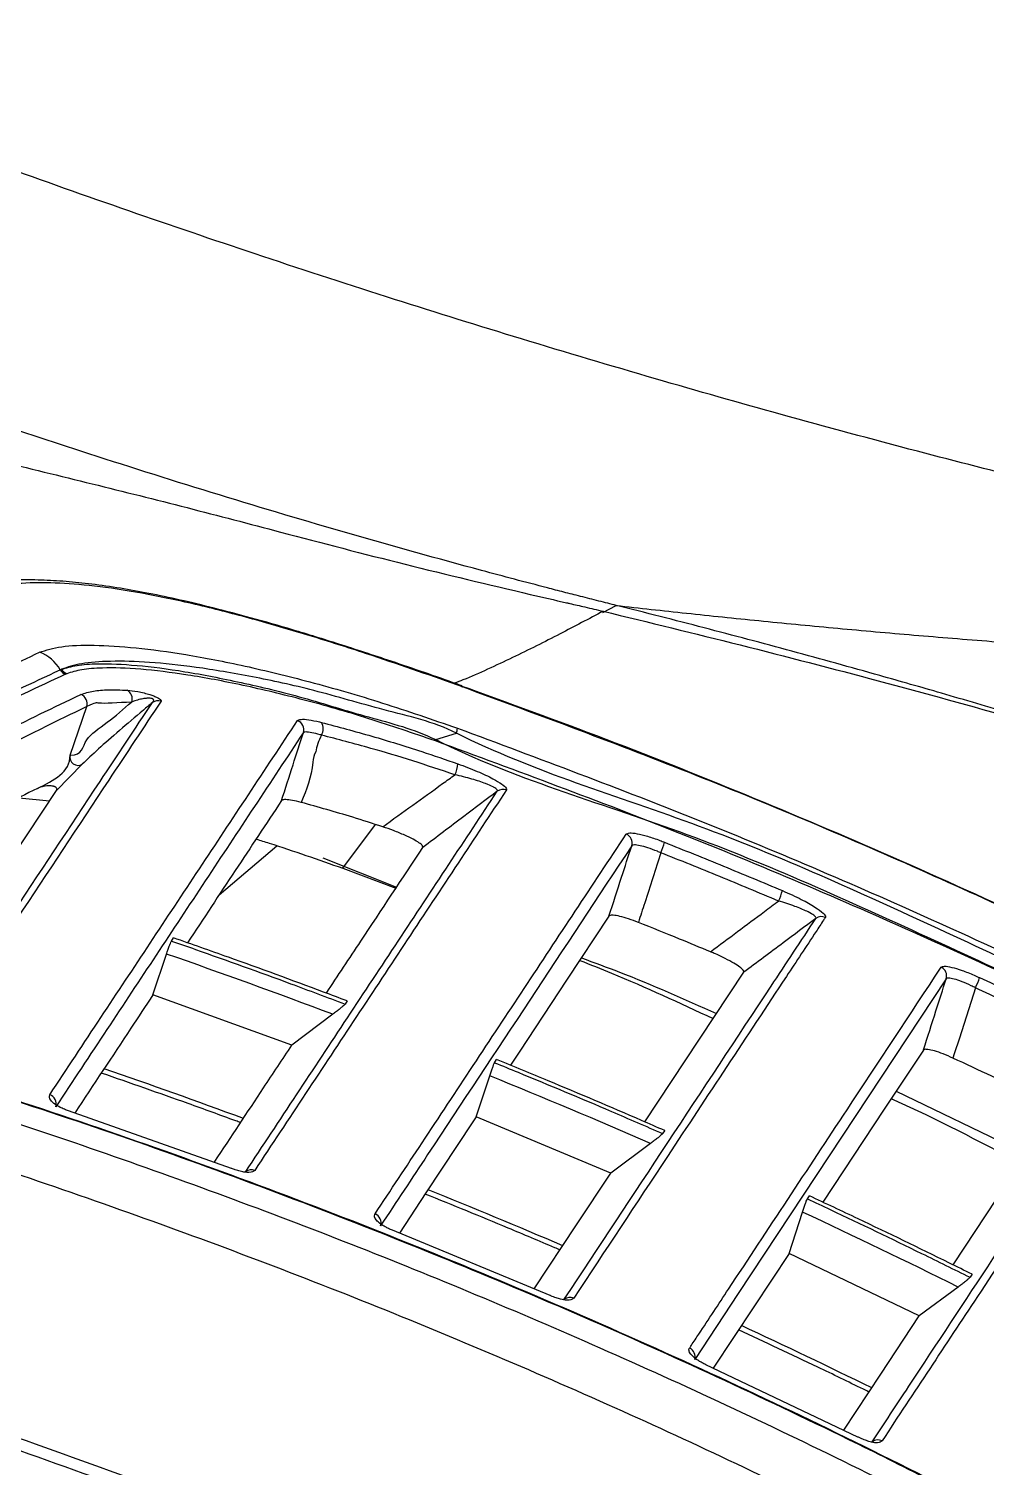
# Model space of a CAD drawing. Extents: x 0 to 84, y -21 to 126.
# Drawn here: x 14.306 to 17.329, y 21.048 to 25.589 of the extents above; entities that cross this region are included whole.
import ezdxf

# ---------------------------------------------------------------- set-up
doc = ezdxf.new("R2010")
doc.units = 0
doc.header["$MEASUREMENT"] = 0
doc.layers.add('1', color=4, linetype='Continuous')

# ---------------------------------------------------------------- blocks, each defined once
blk = doc.blocks.new('PRODIGY')
at = {"layer": '1', "color": 3, "linetype": 'Continuous', "lineweight": 25}
for p, q in [((16.1187, 23.7463), (16.1605, 23.7688)), ((14.4054, 23.5653), (14.4098, 23.5672)), ((14.4262, 23.5531), (14.4219, 23.5513)), ((15.6735, 23.5119), (15.6756, 23.5114)), ((14.4369, 23.2957), (14.4894, 23.4491)), ((15.5907, 23.345), (15.6565, 23.3652)), ((14.4752, 23.2675), (14.3933, 23.1846)), ((14.2076, 22.9046), (14.3933, 23.1846)), ((14.2756, 23.1615), (14.3713, 23.1514)), ((15.2976, 22.9389), (15.4007, 23.0771)), ((14.9071, 22.8547), (15.0894, 23.0098)), ((15.2344, 22.9721), (15.4672, 22.8791)), ((15.2976, 22.9389), (15.4652, 22.876)), ((14.7566, 22.7092), (14.7632, 22.7191)), ((14.6981, 22.5388), (14.7411, 22.6681)), ((15.1371, 22.3806), (14.6981, 22.5388)), ((15.3114, 22.5198), (15.3049, 22.51)), ((15.2658, 22.4778), (15.1371, 22.3806)), ((15.7767, 22.3249), (15.7832, 22.3347)), ((15.7189, 22.154), (15.7613, 22.2836)), ((17.0448, 22.2355), (17.455, 22.0369)), ((14.9466, 21.9908), (14.4317, 22.1731)), ((16.1435, 21.976), (15.7189, 22.154)), ((16.3137, 22.1108), (16.3072, 22.1011)), ((16.269, 22.0697), (16.1435, 21.976)), ((14.9855, 21.98), (14.9886, 21.9806)), ((16.7639, 21.8949), (16.7703, 21.9046)), ((16.7064, 21.723), (16.7486, 21.8533)), ((15.9518, 21.5901), (15.4545, 21.7959)), ((17.1174, 21.5258), (16.7064, 21.723)), ((17.2838, 21.657), (17.2774, 21.6474)), ((15.9932, 21.5768), (15.9946, 21.5773)), ((17.2399, 21.6167), (17.1174, 21.5258)), ((16.9237, 21.1432), (16.4435, 21.3716)), ((16.9657, 21.1276), (16.9668, 21.1279))]:
    blk.add_line(p, q, dxfattribs=at)
at = {"layer": '1', "color": 3, "linetype": 'Continuous', "lineweight": 25, "flags": 128}
for points in [[(16.1378, 22.7878), (16.004, 22.5854), (15.8561, 22.3617), (15.8265, 22.3168)], [(16.2508, 22.1382), (16.3785, 22.3313), (16.5632, 22.6106)], [(17.2023, 22.5901), (16.546, 21.596), (16.4084, 21.3875)], [(17.2944, 22.5614), (17.2437, 22.4026), (17.2278, 22.3527), (17.2236, 22.3395)], [(17.1302, 22.3648), (17.0069, 22.1781), (16.813, 21.8845)], [(14.4321, 22.1734), (14.432, 22.1734), (14.432, 22.1734), (14.4318, 22.1733), (14.4317, 22.1731)], [(17.2238, 21.6868), (17.2608, 21.7429), (17.3934, 21.9436), (17.5417, 22.1682)], [(15.7189, 22.154), (15.7082, 22.1378), (15.5601, 21.9138), (15.4762, 21.7869)], [(14.947, 21.9911), (14.947, 21.9911), (14.9469, 21.9911), (14.9468, 21.991), (14.9466, 21.9908)], [(15.902, 21.6107), (16.0355, 21.8126), (16.1435, 21.976)], [(15.4549, 21.7962), (15.4548, 21.7963), (15.4548, 21.7962), (15.4546, 21.7961), (15.4545, 21.7959)], [(16.7064, 21.723), (16.5947, 21.5539), (16.4669, 21.3604)], [(15.9522, 21.5904), (15.9521, 21.5905), (15.9521, 21.5904), (15.952, 21.5903), (15.9518, 21.5901)], [(16.8788, 21.1646), (16.9954, 21.3411), (17.1174, 21.5258)], [(16.4438, 21.3719), (16.4438, 21.3719), (16.4438, 21.3719), (16.4437, 21.3718), (16.4435, 21.3716)], [(16.9241, 21.1436), (16.9241, 21.1436), (16.924, 21.1436), (16.9239, 21.1435), (16.9237, 21.1432)]]:
    blk.add_lwpolyline(points, dxfattribs=at)
at = {"layer": '1', "color": 3, "linetype": 'Continuous', "lineweight": 25}
for centre, radius, start, end in [((14.3005, 23.5077), 0.1197, 28.7848, 70.7748), ((14.432, 23.5799), 0.0304, 208.7613, 250.5087), ((14.4364, 23.5817), 0.0303, 208.5556, 250.3194), ((14.4602, 23.4586), 0.0307, 341.978, 70.2407), ((14.6013, 23.4739), 0.0315, 341.097, 60.1659), ((14.7143, 23.4383), 0.0298, 71.2236, 126.984), ((15.1445, 23.3766), 0.03, 342.2488, 70.6559), ((15.1945, 23.3794), 0.0409, 330.4934, 29.1642), ((15.6079, 23.3405), 0.0178, 165.1223, 178.4422), ((15.5842, 23.3851), 0.075, 344.6513, 357.0269), ((14.4616, 23.2892), 0.0256, 165.2572, 302.0106), ((15.558, 23.2763), 0.1027, 335.7042, 355.8124), ((15.803, 23.1583), 0.0298, 68.3365, 126.6226), ((16.181, 23.019), 0.03, 342.4723, 67.8283), ((16.1313, 23.0651), 0.187, 335.5911, 346.3704), ((16.4927, 22.9208), 0.1995, 334.6572, 344.7362), ((16.8085, 22.7564), 0.0299, 65.5459, 126.3539), ((17.1737, 22.599), 0.03, 342.6299, 65.0513), ((17.0929, 22.6637), 0.226, 333.0868, 341.9428), ((14.363, 22.1952), 0.03, 342.2729, 71.7527), ((15.009, 21.9572), 0.0298, 69.3292, 126.6305), ((15.3884, 21.8194), 0.03, 342.4884, 68.7511), ((16.0143, 21.5539), 0.0299, 66.3512, 126.358), ((16.3798, 21.3965), 0.03, 342.6356, 65.7885), ((16.9864, 21.1043), 0.0299, 63.4065, 126.1501)]:
    blk.add_arc(centre, radius, start, end, dxfattribs=at)
for centre, major_axis, ratio, start_param, end_param in [((7.7563, 2.6471), (20.5387, 5.3254), 0.999083, 0.955537, 0.981854), ((7.6288, 2.3287), (19.2341, 8.8154), 0.998386, 0.786528, 0.808613), ((7.7652, 2.6407), (20.472, 5.5854), 0.99909, 0.892324, 0.918295), ((7.6229, 2.3331), (19.2812, 8.708), 0.998381, 0.74038, 0.762173), ((7.7737, 2.6345), (20.4037, 5.8366), 0.999096, 0.830036, 0.855744), ((7.6172, 2.3372), (19.3264, 8.6041), 0.998376, 0.694617, 0.716193)]:
    blk.add_ellipse(centre, major_axis=major_axis, ratio=ratio, start_param=start_param, end_param=end_param, dxfattribs=at)
for points, knots in [([(19.5181, 23.7129), (19.4801, 23.7201), (19.4021, 23.735), (19.2819, 23.7584), (19.1553, 23.7835), (19.0223, 23.8104), (18.8828, 23.8391), (18.7281, 23.8716), (18.5452, 23.9109), (18.3212, 23.9604), (18.1114, 24.0083), (17.8265, 24.0752), (17.5079, 24.1529), (17.0912, 24.2599), (16.6921, 24.3677), (16.2755, 24.486), (15.8688, 24.607), (15.4557, 24.7357), (15.051, 24.8675), (14.6445, 25.0055), (14.246, 25.1465), (13.9154, 25.268), (13.6558, 25.3661), (13.4632, 25.4402), (13.2733, 25.5144), (13.1477, 25.5645), (13.0854, 25.5893)], [0, 0, 0, 0, 0.01755, 0.036079, 0.055593, 0.076098, 0.097601, 0.120108, 0.147685, 0.182259, 0.22382, 0.244884, 0.314237, 0.371553, 0.438203, 0.49964, 0.565368, 0.627644, 0.692424, 0.754575, 0.818112, 0.879523, 0.910219, 0.940534, 0.970463, 1, 1, 1, 1]), ([(16.1605, 23.7688), (16.1518, 23.7709), (16.1431, 23.7731), (16.125, 23.7777), (16.1156, 23.78), (16.0867, 23.7873), (16.0668, 23.7924), (16.0297, 23.8018), (16.0126, 23.8062), (15.9779, 23.8151), (15.9605, 23.8196), (15.8739, 23.8421), (15.8047, 23.8604), (15.5972, 23.9163), (15.4589, 23.9549), (15.1831, 24.0344), (15.0455, 24.0753), (14.7706, 24.1596), (14.6333, 24.203), (14.4278, 24.2696), (14.3593, 24.2921), (14.2222, 24.3376), (14.1535, 24.3607), (13.9477, 24.4306), (13.8107, 24.4782), (13.5371, 24.5749), (13.4007, 24.624), (13.1273, 24.7238), (12.9904, 24.7746), (12.8523, 24.8264)], [0, 0, 0, 0, 0.007813, 0.007813, 0.015625, 0.015625, 0.03125, 0.03125, 0.046875, 0.046875, 0.0625, 0.0625, 0.125, 0.125, 0.25, 0.25, 0.375, 0.375, 0.5, 0.5, 0.5625, 0.5625, 0.625, 0.625, 0.75, 0.75, 0.875, 0.875, 1, 1, 1, 1]), ([(12.6921, 24.5711), (12.771, 24.555), (12.9296, 24.5226), (13.1724, 24.4694), (13.4183, 24.4135), (13.6611, 24.3567), (13.9227, 24.2946), (14.2034, 24.227), (14.5065, 24.1528), (14.8069, 24.0778), (15.0028, 24.0262), (15.1007, 24.0004)], [0, 0, 0, 0, 0.099874, 0.200641, 0.303258, 0.404898, 0.500273, 0.625256, 0.750174, 0.87506, 1, 1, 1, 1]), ([(15.1007, 24.0004), (15.2318, 23.966), (15.494, 23.8972), (15.7575, 23.8348), (15.8892, 23.8036)], [0, 0, 0, 0, 0.5, 1, 1, 1, 1]), ([(15.6744, 23.5144), (15.6694, 23.5162), (15.595, 23.5433), (15.4649, 23.588), (15.2911, 23.6452), (15.1436, 23.6907), (15.0119, 23.7286), (14.8931, 23.76), (14.7848, 23.786), (14.6859, 23.8071), (14.5922, 23.8239), (14.5049, 23.8364), (14.4215, 23.8449), (14.3427, 23.8493), (14.2662, 23.8495), (14.1923, 23.8451), (14.1207, 23.8358), (14.0528, 23.8219), (14.0019, 23.8077), (13.9776, 23.8002), (13.9712, 23.7982)], [0, 0, 0, 0, 0.006709, 0.099728, 0.173213, 0.238339, 0.297023, 0.35098, 0.40156, 0.449924, 0.496295, 0.546298, 0.594837, 0.646817, 0.702196, 0.7619, 0.826673, 0.896963, 0.972821, 1, 1, 1, 1]), ([(15.6756, 23.5114), (15.5806, 23.545), (15.4276, 23.5989), (15.2163, 23.6667), (15.0437, 23.7178), (14.8701, 23.7639), (14.7011, 23.8015), (14.5451, 23.8276), (14.4149, 23.8396), (14.3026, 23.841), (14.2082, 23.8326), (14.1281, 23.8168), (14.0827, 23.8032), (14.06, 23.7964)], [0, 0, 0, 0, 0.129743, 0.208952, 0.288244, 0.367212, 0.453147, 0.538974, 0.623784, 0.70875, 0.805607, 0.902805, 1, 1, 1, 1]), ([(15.8892, 23.8036), (15.9275, 23.7947), (15.969, 23.7851), (16.0265, 23.7719), (16.0648, 23.7632), (16.0999, 23.7549), (16.1191, 23.7504)], [0, 0, 0, 0, 0.500022, 0.541447, 0.750005, 1, 1, 1, 1]), ([(19.4987, 22.6912), (19.479, 22.6995), (19.4395, 22.7162), (19.3802, 22.7408), (19.3209, 22.7651), (19.2615, 22.7892), (19.2021, 22.8129), (19.1426, 22.8364), (19.0483, 22.8732), (18.8894, 22.9339), (18.5971, 23.0412), (18.2335, 23.1668), (17.8954, 23.2765), (17.6304, 23.3593), (17.4165, 23.4243), (17.1969, 23.489), (17.0114, 23.5421), (16.8542, 23.5861), (16.7153, 23.6242), (16.5764, 23.6616), (16.4377, 23.6981), (16.2991, 23.734), (16.2067, 23.7572), (16.1605, 23.7688)], [0, 0, 0, 0, 0.017937, 0.035873, 0.053809, 0.071744, 0.089677, 0.107608, 0.125536, 0.174816, 0.25095, 0.388485, 0.501093, 0.553863, 0.625921, 0.692786, 0.750681, 0.792257, 0.833821, 0.875376, 0.916923, 0.958463, 1, 1, 1, 1]), ([(16.1605, 23.7688), (16.1973, 23.7646), (16.2714, 23.7562), (16.3833, 23.7441), (16.4966, 23.7322), (16.6114, 23.7205), (16.7277, 23.7091), (16.8454, 23.6979), (16.9646, 23.687), (17.0853, 23.6765), (17.2074, 23.6662), (17.3309, 23.6563), (17.4559, 23.6467), (17.5824, 23.6374), (17.7104, 23.6285), (17.8708, 23.6179), (18.065, 23.6061), (18.2944, 23.5934), (18.5291, 23.5819), (18.7692, 23.5716), (19.0146, 23.5625), (19.2653, 23.5545), (19.4342, 23.5504), (19.5195, 23.5483)], [0, 0, 0, 0, 0.032997, 0.066417, 0.100262, 0.134531, 0.169223, 0.20434, 0.239881, 0.275846, 0.312234, 0.349047, 0.386283, 0.423943, 0.462027, 0.500535, 0.567185, 0.635404, 0.705191, 0.776545, 0.849465, 0.923951, 1, 1, 1, 1]), ([(16.1191, 23.7504), (16.074, 23.7263), (15.9783, 23.6752), (15.8308, 23.6022), (15.7193, 23.5499), (15.6591, 23.5265), (15.6502, 23.523)], [0, 0, 0, 0, 0.285135, 0.605484, 0.941688, 1, 1, 1, 1]), ([(16.1191, 23.7504), (16.2633, 23.7153), (16.5534, 23.6447), (16.9896, 23.5314), (17.4248, 23.4119), (17.8565, 23.2851), (18.289, 23.1495), (18.5772, 23.0493), (18.7242, 22.9982)], [0, 0, 0, 0, 0.164903, 0.331566, 0.500109, 0.664942, 0.829071, 1, 1, 1, 1]), ([(12.9843, 22.6451), (13.0234, 22.6915), (13.1015, 22.7845), (13.237, 22.9184), (13.3855, 23.0482), (13.5485, 23.1733), (13.7253, 23.2935), (13.9163, 23.4085), (14.1198, 23.5183), (14.2665, 23.5866), (14.3399, 23.6207)], [0, 0, 0, 0, 0.124681, 0.249363, 0.374172, 0.498981, 0.624156, 0.749362, 0.874666, 1, 1, 1, 1]), ([(14.3399, 23.6207), (14.3611, 23.6274), (14.4034, 23.6409), (14.5086, 23.6451), (14.6411, 23.6368), (14.8016, 23.6151), (14.9866, 23.5793), (15.196, 23.5282), (15.4222, 23.4631), (15.5801, 23.4085), (15.6591, 23.3812)], [0, 0, 0, 0, 0.118831, 0.237689, 0.357245, 0.476833, 0.603393, 0.729973, 0.864991, 1, 1, 1, 1]), ([(15.6565, 23.3652), (15.6565, 23.3652), (15.5839, 23.4016), (15.4253, 23.4367), (15.2098, 23.5021), (15.0092, 23.5451), (14.8345, 23.5749), (14.6839, 23.5906), (14.5627, 23.594), (14.4678, 23.5866), (14.4291, 23.5737), (14.4098, 23.5672)], [0, 0, 0, 0, 0.000001, 0.138143, 0.276296, 0.404752, 0.533195, 0.653336, 0.773451, 0.886735, 1, 1, 1, 1]), ([(14.4098, 23.5672), (14.4248, 23.5717), (14.4548, 23.5807), (14.532, 23.5862), (14.6432, 23.5815), (14.7962, 23.5619), (14.9738, 23.527), (15.1703, 23.4802), (15.376, 23.4145), (15.5232, 23.3788), (15.5907, 23.345), (15.5907, 23.345)], [0, 0, 0, 0, 0.093755, 0.187517, 0.321528, 0.455572, 0.591796, 0.728042, 0.864018, 0.999998, 1, 1, 1, 1]), ([(15.5901, 23.3409), (15.5197, 23.365), (15.379, 23.4133), (15.1734, 23.472), (14.9799, 23.5185), (14.8051, 23.5512), (14.6548, 23.5694), (14.5458, 23.5729), (14.4703, 23.5668), (14.4409, 23.5577), (14.4262, 23.5531)], [0, 0, 0, 0, 0.1364383, 0.2728743, 0.4092437, 0.5455929, 0.6793966, 0.8131686, 0.9065878, 1, 1, 1, 1]), ([(13.0543, 22.5945), (13.1042, 22.6531), (13.2079, 22.7748), (13.3968, 22.95), (13.5586, 23.0773), (13.7271, 23.1965), (13.8974, 23.3056), (14.1411, 23.442), (14.3173, 23.5242), (14.4054, 23.5653)], [0, 0, 0, 0, 0.158314, 0.328596, 0.498879, 0.538516, 0.69707, 0.848535, 1, 1, 1, 1]), ([(14.4219, 23.5513), (14.3339, 23.5103), (14.1579, 23.4282), (13.9144, 23.292), (13.7442, 23.183), (13.5758, 23.064), (13.4141, 22.9368), (13.2254, 22.7619), (13.1218, 22.6402), (13.0719, 22.5816)], [0, 0, 0, 0, 0.1514653, 0.3029305, 0.4614851, 0.5011222, 0.6714043, 0.8416862, 1, 1, 1, 1]), ([(13.5743, 22.9415), (13.6378, 22.9913), (13.7648, 23.0911), (13.9808, 23.2313), (14.2135, 23.3648), (14.3849, 23.4466), (14.4706, 23.4875)], [0, 0, 0, 0, 0.249775, 0.499641, 0.749776, 1, 1, 1, 1]), ([(14.4706, 23.4875), (14.4828, 23.4916), (14.5052, 23.4991), (14.556, 23.5032), (14.5965, 23.5018), (14.6169, 23.5012)], [0, 0, 0, 0, 0.3753482, 0.6852567, 1, 1, 1, 1]), ([(14.6169, 23.5012), (14.6273, 23.5002), (14.6427, 23.4987), (14.669, 23.4929), (14.6867, 23.4879), (14.7012, 23.4829), (14.712, 23.4783), (14.7198, 23.4738), (14.7246, 23.4696), (14.7242, 23.4676), (14.7239, 23.4665)], [0, 0, 0, 0, 0.295462, 0.438952, 0.55369, 0.635592, 0.718041, 0.789388, 0.88063, 1, 1, 1, 1]), ([(24.9853, 16.8656), (24.9579, 16.9004), (24.8262, 17.0678), (24.5806, 17.3603), (24.2488, 17.7424), (23.9076, 18.1153), (23.5591, 18.4787), (23.2031, 18.8324), (22.839, 19.1772), (22.4665, 19.5134), (22.0858, 19.8408), (21.6976, 20.1587), (21.3017, 20.4673), (20.8983, 20.7665), (20.4888, 21.0552), (20.0735, 21.333), (19.6524, 21.6005), (19.2236, 21.8586), (18.7873, 22.1072), (18.3441, 22.3459), (17.8943, 22.5745), (17.4387, 22.7926), (16.9776, 23), (16.5116, 23.1959), (16.0772, 23.3678), (15.7965, 23.469), (15.674, 23.5132)], [0, 0, 0, 0, 0.011485, 0.055191, 0.09892, 0.142563, 0.186037, 0.229267, 0.272434, 0.315784, 0.359064, 0.402315, 0.445576, 0.488876, 0.532236, 0.575136, 0.61813, 0.661301, 0.704623, 0.748072, 0.791621, 0.835242, 0.878906, 0.922585, 0.96624, 1, 1, 1, 1]), ([(24.9834, 16.8663), (24.8048, 17.0844), (24.4475, 17.5208), (23.8783, 18.1478), (23.2861, 18.7534), (22.6633, 19.3398), (22.0106, 19.9056), (21.3281, 20.449), (20.6236, 20.9637), (19.9239, 21.4315), (19.2323, 21.855), (18.5522, 22.2374), (17.8555, 22.5959), (17.1427, 22.9287), (16.4157, 23.2377), (15.9223, 23.4202), (15.6756, 23.5114)], [0, 0, 0, 0, 0.073061, 0.146185, 0.219308, 0.292368, 0.367557, 0.442815, 0.518073, 0.593262, 0.660587, 0.727938, 0.795264, 0.863501, 0.931763, 1, 1, 1, 1]), ([(14.4894, 23.4491), (14.4894, 23.4491), (14.4894, 23.4491), (14.1931, 23.3074), (14.011, 23.1979), (13.7821, 23.0513), (13.6571, 22.9524), (13.5946, 22.903)], [0, 0, 0, 0, 0.0000005, 0.250135, 0.5003572, 0.750134, 1, 1, 1, 1]), ([(13.9512, 22.3362), (14.048, 22.4825), (14.2417, 22.7751), (14.49, 23.1502), (14.6414, 23.3789), (14.6964, 23.4621)], [0, 0, 0, 0, 0.388899, 0.777798, 1, 1, 1, 1]), ([(14.7239, 23.4665), (14.6688, 23.3833), (14.5173, 23.1546), (14.2689, 22.7797), (14.075, 22.4871), (13.9781, 22.3408)], [0, 0, 0, 0, 0.222202, 0.611101, 1, 1, 1, 1]), ([(14.4369, 23.2957), (14.4369, 23.2957), (14.4776, 23.2957), (14.4731, 23.3461), (14.5556, 23.3975), (14.6057, 23.4415), (14.631, 23.4637)], [0, 0, 0, 0, 0.000007, 0.34952, 0.671068, 1, 1, 1, 1]), ([(14.6964, 23.4621), (14.6868, 23.4541), (14.6506, 23.4236), (14.5911, 23.3728), (14.5215, 23.312), (14.4908, 23.2826), (14.4752, 23.2675)], [0, 0, 0, 0, 0.104067, 0.395084, 0.69151, 1, 1, 1, 1]), ([(14.631, 23.4637), (14.5881, 23.4611), (14.5194, 23.4569), (14.518, 23.4634), (14.4894, 23.4491), (14.4894, 23.4491)], [0, 0, 0, 0, 0.62434, 0.99999, 1, 1, 1, 1]), ([(14.6964, 23.4621), (14.698, 23.4638), (14.7006, 23.4665), (14.7011, 23.4702), (14.6997, 23.4723), (14.6981, 23.4735), (14.6958, 23.4745), (14.6914, 23.4755), (14.6835, 23.4759), (14.6719, 23.475), (14.6568, 23.4721), (14.6428, 23.4682), (14.6342, 23.4649), (14.631, 23.4637)], [0, 0, 0, 0, 0.123375, 0.201861, 0.231767, 0.25244, 0.279118, 0.30865, 0.374762, 0.486705, 0.645358, 0.867195, 1, 1, 1, 1]), ([(14.3724, 22.2237), (14.4263, 22.3051), (14.5839, 22.5431), (14.8448, 22.937), (15.0513, 23.249), (15.1545, 23.4049)], [0, 0, 0, 0, 0.20608, 0.60304, 1, 1, 1, 1]), ([(15.1545, 23.4049), (15.1574, 23.4067), (15.1631, 23.4102), (15.1886, 23.4085), (15.2135, 23.4036), (15.2282, 23.3998), (15.2301, 23.3993)], [0, 0, 0, 0, 0.317829, 0.635785, 0.952762, 1, 1, 1, 1]), ([(15.2301, 23.3993), (15.2827, 23.3853), (15.3856, 23.358), (15.5311, 23.313), (15.6224, 23.2818), (15.6604, 23.2688)], [0, 0, 0, 0, 0.3794013, 0.7419348, 1, 1, 1, 1]), ([(15.1731, 23.3674), (15.07, 23.2114), (14.8636, 22.8995), (14.603, 22.5055), (14.4454, 22.2674), (14.3916, 22.186)], [0, 0, 0, 0, 0.3969598, 0.7939196, 1, 1, 1, 1]), ([(15.104, 23.1523), (15.1161, 23.19), (15.1393, 23.2619), (15.1622, 23.3334), (15.1731, 23.3674)], [0, 0, 0, 0, 0.5245099, 1, 1, 1, 1]), ([(15.23, 23.3593), (15.2286, 23.3597), (15.2173, 23.3629), (15.1985, 23.3674), (15.1793, 23.3701), (15.1752, 23.3683), (15.1731, 23.3674)], [0, 0, 0, 0, 0.04706, 0.363375, 0.681538, 1, 1, 1, 1]), ([(15.23, 23.3593), (15.2215, 23.3414), (15.2129, 23.3236), (15.2129, 23.306), (15.2129, 23.306)], [0, 0, 0, 0, 0.9999556, 1, 1, 1, 1]), ([(15.6516, 23.234), (15.6071, 23.2489), (15.5177, 23.2788), (15.3756, 23.3214), (15.2816, 23.3459), (15.23, 23.3593)], [0, 0, 0, 0, 0.308226, 0.619993, 1, 1, 1, 1]), ([(15.5907, 23.345), (15.5907, 23.345), (15.8364, 23.2222), (16.3674, 23.074), (17.118, 22.7344), (17.8649, 22.3882), (18.595, 22.0063), (19.3103, 21.597), (20.009, 21.1588), (20.6898, 20.693), (21.4001, 20.1655), (22.1313, 19.5649), (22.8847, 18.9027), (23.5793, 18.1524), (24.3338, 17.5656), (24.5747, 16.6664), (24.9097, 16.6664), (24.9097, 16.6664)], [0, 0, 0, 0, 0, 0.070883, 0.141825, 0.212766, 0.283648, 0.354542, 0.425497, 0.496451, 0.567344, 0.653765, 0.740348, 0.826987, 0.913575, 1, 1, 1, 1, 1]), ([(24.9069, 16.7358), (24.9069, 16.7358), (24.7595, 17.0306), (24.2508, 17.4804), (23.6143, 18.2304), (22.9005, 18.9206), (22.1667, 19.5845), (21.4426, 20.1752), (20.7387, 20.7007), (20.06, 21.1667), (19.3637, 21.6057), (18.6509, 22.0163), (17.9233, 22.3997), (17.1789, 22.7484), (16.4307, 23.0898), (15.9018, 23.2426), (15.6565, 23.3652), (15.6565, 23.3652)], [0, 0, 0, 0, 0, 0.085737, 0.171625, 0.257558, 0.343437, 0.429167, 0.50049, 0.571873, 0.643256, 0.71458, 0.785905, 0.857288, 0.928672, 1, 1, 1, 1, 1]), ([(15.6591, 23.3812), (15.9151, 23.2859), (16.4271, 23.0952), (17.1823, 22.7706), (17.9269, 22.4177), (18.6571, 22.0348), (19.3703, 21.6242), (20.0671, 21.1856), (20.7475, 20.7186), (21.4085, 20.2251), (22.0476, 19.7073), (22.6639, 19.1664), (23.2615, 18.5991), (23.8383, 18.0053), (24.3955, 17.3878), (24.7457, 16.9583), (24.9207, 16.7437)], [0, 0, 0, 0, 0.071117, 0.142234, 0.213812, 0.285389, 0.356511, 0.427632, 0.499232, 0.570832, 0.641816, 0.71283, 0.783815, 0.855866, 0.927947, 1, 1, 1, 1]), ([(15.2129, 23.306), (15.2129, 23.306), (15.2049, 23.298), (15.203, 23.237), (15.1825, 23.1868), (15.1662, 23.1469)], [0, 0, 0, 0, 0.00002, 0.204628, 1, 1, 1, 1]), ([(24.9061, 16.6644), (24.732, 16.8794), (24.3836, 17.3095), (23.8288, 17.928), (23.2483, 18.5288), (22.64, 19.1084), (22.0055, 19.6659), (21.3546, 20.1924), (20.6892, 20.6875), (20.0096, 21.1526), (19.3106, 21.5911), (18.5948, 22.0012), (17.8653, 22.3816), (17.1215, 22.7321), (16.3639, 23.0556), (15.848, 23.2458), (15.5901, 23.3409)], [0, 0, 0, 0, 0.071541, 0.143112, 0.214652, 0.287314, 0.360008, 0.432669, 0.503348, 0.574028, 0.64519, 0.716352, 0.787028, 0.857704, 0.928852, 1, 1, 1, 1]), ([(14.3335, 23.191), (14.3852, 23.2166), (14.4369, 23.2422), (14.4369, 23.2957), (14.4369, 23.2957)], [0, 0, 0, 0, 0.999993, 1, 1, 1, 1]), ([(15.6604, 23.2688), (15.6813, 23.261), (15.7211, 23.2462), (15.7695, 23.2232), (15.8005, 23.2047), (15.8148, 23.1923), (15.8143, 23.1878), (15.814, 23.186)], [0, 0, 0, 0, 0.270872, 0.515748, 0.695812, 0.876612, 1, 1, 1, 1]), ([(15.4234, 23.0699), (15.4865, 23.1154), (15.5626, 23.1701), (15.6386, 23.2247), (15.6516, 23.234)], [0, 0, 0, 0, 0.829626, 1, 1, 1, 1]), ([(15.7852, 23.1822), (15.7854, 23.1837), (15.7859, 23.1869), (15.7784, 23.1922), (15.7663, 23.1988), (15.7459, 23.2076), (15.704, 23.2215), (15.6697, 23.2297), (15.6516, 23.234)], [0, 0, 0, 0, 0.117451, 0.273133, 0.291783, 0.469853, 0.719155, 1, 1, 1, 1]), ([(14.3335, 23.191), (14.2621, 23.1558), (14.1279, 23.0896), (14.0065, 23.0178), (13.9497, 22.9841)], [0, 0, 0, 0, 0.531574, 1, 1, 1, 1]), ([(14.3933, 23.1846), (14.3942, 23.1864), (14.3956, 23.189), (14.3936, 23.1929), (14.3911, 23.1949), (14.3892, 23.1959), (14.3874, 23.1967), (14.3854, 23.1973), (14.3829, 23.198), (14.3784, 23.1988), (14.3666, 23.1996), (14.35, 23.1973), (14.3398, 23.1934), (14.3335, 23.191)], [0, 0, 0, 0, 0.1810123, 0.2498409, 0.2769226, 0.2882696, 0.2997405, 0.3098483, 0.3209038, 0.3395211, 0.3947602, 0.6212579, 1, 1, 1, 1]), ([(14.9912, 21.9811), (15.0982, 22.143), (15.3123, 22.4668), (15.5768, 22.867), (15.7343, 23.1052), (15.7852, 23.1822)], [0, 0, 0, 0, 0.4036624, 0.8073246, 1, 1, 1, 1]), ([(15.814, 23.186), (15.7631, 23.109), (15.6055, 22.8708), (15.3408, 22.4707), (15.1266, 22.147), (15.0195, 21.9851)], [0, 0, 0, 0, 0.192675, 0.596338, 1, 1, 1, 1]), ([(15.7852, 23.1822), (15.75, 23.1557), (15.6718, 23.0966), (15.5935, 23.0373), (15.5504, 23.0046)], [0, 0, 0, 0, 0.449633, 1, 1, 1, 1]), ([(15.104, 23.1523), (15.0554, 23.0788), (14.9565, 22.9294), (14.8574, 22.7797), (14.8071, 22.7036)], [0, 0, 0, 0, 0.491854, 1, 1, 1, 1]), ([(15.1662, 23.1469), (15.1565, 23.1493), (15.1371, 23.154), (15.1161, 23.1562), (15.1064, 23.1549), (15.1045, 23.1528), (15.104, 23.1523)], [0, 0, 0, 0, 0.300703, 0.601354, 0.903751, 1, 1, 1, 1]), ([(15.4234, 23.0699), (15.3918, 23.0801), (15.3044, 23.1083), (15.22, 23.1318), (15.1662, 23.1469)], [0, 0, 0, 0, 0.362542, 1, 1, 1, 1]), ([(15.0238, 23.0311), (15.0375, 23.0268), (15.1288, 22.9982), (15.2201, 22.9662), (15.2976, 22.9389)], [0, 0, 0, 0, 0.1501758, 1, 1, 1, 1]), ([(15.3992, 21.8474), (15.4487, 21.9222), (15.6059, 22.1599), (15.8704, 22.5598), (16.085, 22.8845), (16.1924, 23.0468)], [0, 0, 0, 0, 0.186758, 0.593379, 1, 1, 1, 1]), ([(15.5504, 23.0046), (15.5504, 23.0064), (15.5505, 23.01), (15.5389, 23.0194), (15.5196, 23.0307), (15.492, 23.044), (15.4585, 23.0579), (15.4349, 23.066), (15.4234, 23.0699)], [0, 0, 0, 0, 0.147468, 0.294787, 0.446593, 0.617286, 0.814487, 1, 1, 1, 1]), ([(16.1924, 23.0468), (16.1951, 23.0484), (16.2007, 23.0517), (16.2252, 23.0489), (16.2586, 23.0406), (16.2899, 23.0301), (16.3082, 23.0229), (16.313, 23.021)], [0, 0, 0, 0, 0.229082, 0.458227, 0.687874, 0.918226, 1, 1, 1, 1]), ([(15.2457, 22.5446), (15.2819, 22.5993), (15.3836, 22.7528), (15.4851, 22.906), (15.5504, 23.0046)], [0, 0, 0, 0, 0.356551, 1, 1, 1, 1]), ([(16.2096, 23.01), (15.995, 22.6852), (15.7312, 22.2858), (15.4664, 21.8852), (15.417, 21.8104)], [0, 0, 0, 0, 0.813242, 1, 1, 1, 1]), ([(16.1378, 22.7878), (16.151, 22.8287), (16.175, 22.9027), (16.1989, 22.9768), (16.2096, 23.01)], [0, 0, 0, 0, 0.55169, 1, 1, 1, 1]), ([(16.3016, 22.9878), (16.2979, 22.9893), (16.2839, 22.9952), (16.2601, 23.0038), (16.2347, 23.0108), (16.2159, 23.0135), (16.2117, 23.0111), (16.2096, 23.01)], [0, 0, 0, 0, 0.081783, 0.312197, 0.541869, 0.771001, 1, 1, 1, 1]), ([(16.3016, 22.9878), (16.2846, 22.935), (16.2609, 22.8617), (16.2372, 22.7884), (16.2306, 22.7679)], [0, 0, 0, 0, 0.720286, 1, 1, 1, 1]), ([(16.673, 22.8355), (16.6113, 22.8613), (16.4878, 22.913), (16.3637, 22.9629), (16.3016, 22.9878)], [0, 0, 0, 0, 0.500025, 1, 1, 1, 1]), ([(16.313, 23.021), (16.3752, 22.996), (16.4996, 22.946), (16.6233, 22.8942), (16.6852, 22.8683)], [0, 0, 0, 0, 0.499974, 1, 1, 1, 1]), ([(16.6852, 22.8683), (16.7056, 22.8592), (16.7435, 22.8423), (16.7888, 22.8167), (16.8152, 22.7973), (16.8224, 22.7874), (16.8212, 22.7843), (16.8209, 22.7836)], [0, 0, 0, 0, 0.2885727, 0.5343739, 0.7535003, 0.9416952, 1, 1, 1, 1]), ([(16.4581, 22.6752), (16.5149, 22.7176), (16.5865, 22.771), (16.6582, 22.8244), (16.673, 22.8355)], [0, 0, 0, 0, 0.792744, 1, 1, 1, 1]), ([(16.7908, 22.7805), (16.791, 22.781), (16.792, 22.7833), (16.7889, 22.787), (16.7806, 22.7933), (16.7726, 22.7979), (16.7531, 22.8074), (16.7231, 22.82), (16.6907, 22.83), (16.673, 22.8355)], [0, 0, 0, 0, 0.055903, 0.221186, 0.237331, 0.417759, 0.453489, 0.702282, 1, 1, 1, 1]), ([(15.9966, 21.5779), (16.2144, 21.9077), (16.4794, 22.3089), (16.7438, 22.7092), (16.7908, 22.7805)], [0, 0, 0, 0, 0.82205, 1, 1, 1, 1]), ([(16.8209, 22.7836), (16.8189, 22.7806), (16.8091, 22.7659), (16.7681, 22.7038), (16.6039, 22.4553), (16.349, 22.0695), (16.1249, 21.7305), (16.0263, 21.5812)], [0, 0, 0, 0, 0.007389, 0.036946, 0.155172, 0.628077, 1, 1, 1, 1]), ([(16.2306, 22.7679), (16.2201, 22.7719), (16.1992, 22.7798), (16.1712, 22.7877), (16.15, 22.7912), (16.1403, 22.7904), (16.1383, 22.7884), (16.1378, 22.7878)], [0, 0, 0, 0, 0.230501, 0.461035, 0.691301, 0.920958, 1, 1, 1, 1]), ([(16.4581, 22.6752), (16.4256, 22.6886), (16.35, 22.7199), (16.274, 22.7504), (16.2306, 22.7679)], [0, 0, 0, 0, 0.428439, 1, 1, 1, 1]), ([(16.7908, 22.7805), (16.7564, 22.7548), (16.6805, 22.6982), (16.6047, 22.6415), (16.5632, 22.6106)], [0, 0, 0, 0, 0.453669, 1, 1, 1, 1]), ([(14.7411, 22.6681), (14.7425, 22.6724), (14.7454, 22.6809), (14.7497, 22.6929), (14.7534, 22.7024), (14.7556, 22.7075), (14.7564, 22.7088), (14.7566, 22.7092)], [0, 0, 0, 0, 0.223504, 0.447007, 0.67051, 0.894011, 1, 1, 1, 1]), ([(14.7566, 22.7092), (14.7818, 22.7004), (14.9075, 22.6565), (15.0905, 22.5906), (15.2475, 22.5316), (15.3049, 22.51)], [0, 0, 0, 0, 0.1369983, 0.6850146, 1, 1, 1, 1]), ([(15.3114, 22.5198), (15.2864, 22.5292), (15.1618, 22.5763), (14.9792, 22.6432), (14.8209, 22.6988), (14.7632, 22.7191)], [0, 0, 0, 0, 0.137008, 0.685043, 1, 1, 1, 1]), ([(16.5632, 22.6106), (16.5633, 22.6125), (16.5634, 22.6163), (16.5516, 22.6266), (16.5321, 22.6394), (16.5042, 22.6545), (16.478, 22.6668), (16.462, 22.6736), (16.4581, 22.6752)], [0, 0, 0, 0, 0.168683, 0.337127, 0.511999, 0.707012, 0.927545, 1, 1, 1, 1]), ([(16.0454, 22.6481), (16.0788, 22.6349), (16.2212, 22.5788), (16.3601, 22.5139), (16.4664, 22.4642)], [0, 0, 0, 0, 0.234574, 1, 1, 1, 1]), ([(16.0507, 22.6561), (16.0909, 22.6413), (16.2351, 22.5882), (16.3755, 22.5253), (16.4767, 22.4798)], [0, 0, 0, 0, 0.278584, 1, 1, 1, 1]), ([(16.3921, 21.4238), (16.394, 21.4268), (16.4038, 21.4415), (16.4448, 21.5036), (16.6087, 21.7517), (16.8638, 22.1378), (17.0874, 22.4764), (17.1863, 22.6262)], [0, 0, 0, 0, 0.007362, 0.036809, 0.154598, 0.625755, 1, 1, 1, 1]), ([(17.1863, 22.6262), (17.1891, 22.6278), (17.1945, 22.6308), (17.2185, 22.627), (17.2512, 22.6172), (17.2829, 22.6049), (17.302, 22.5962), (17.3078, 22.5936)], [0, 0, 0, 0, 0.224286, 0.448607, 0.67398, 0.90118, 1, 1, 1, 1]), ([(17.1302, 22.3648), (17.1303, 22.3651), (17.1436, 22.4063), (17.1675, 22.4814), (17.1915, 22.5563), (17.2023, 22.5901)], [0, 0, 0, 0, 0.003329, 0.549739, 1, 1, 1, 1]), ([(17.2944, 22.5614), (17.29, 22.5636), (17.2756, 22.5708), (17.2515, 22.5812), (17.2267, 22.5897), (17.2085, 22.5934), (17.2044, 22.5912), (17.2023, 22.5901)], [0, 0, 0, 0, 0.099021, 0.326588, 0.55207, 0.77617, 1, 1, 1, 1]), ([(17.3078, 22.5936), (17.368, 22.5657), (17.4886, 22.5098), (17.6083, 22.4521), (17.6682, 22.4233)], [0, 0, 0, 0, 0.4999771, 1, 1, 1, 1]), ([(12.8722, 22.5437), (13.1457, 22.4703), (13.693, 22.3234), (14.5021, 22.0606), (15.3007, 21.7674), (16.0942, 21.4379), (16.8809, 21.0722), (17.6591, 20.6696), (18.4199, 20.2346), (19.1544, 19.7726), (19.8619, 19.285), (20.5423, 18.7737), (21.2012, 18.2352), (21.8433, 17.6649), (22.4669, 17.0625), (23.0702, 16.4285), (23.6463, 15.7699), (24.1799, 15.1045), (24.6751, 14.4365), (24.9747, 13.9874), (25.1246, 13.7627)], [0, 0, 0, 0, 0.055117, 0.110282, 0.165446, 0.220563, 0.277281, 0.334051, 0.390822, 0.44754, 0.502626, 0.557759, 0.612892, 0.667978, 0.724669, 0.781412, 0.838155, 0.894846, 0.947382, 1, 1, 1, 1]), ([(14.6981, 22.5388), (14.6749, 22.5038), (14.5928, 22.3797), (14.5105, 22.2554), (14.4514, 22.1661)], [0, 0, 0, 0, 0.281704, 1, 1, 1, 1]), ([(17.6542, 22.3914), (17.5944, 22.4202), (17.4749, 22.4777), (17.3546, 22.5335), (17.2944, 22.5614)], [0, 0, 0, 0, 0.5000241, 1, 1, 1, 1]), ([(15.3049, 22.51), (15.3041, 22.5092), (15.3027, 22.5075), (15.2966, 22.5021), (15.2882, 22.4951), (15.2775, 22.4867), (15.2698, 22.4807), (15.2658, 22.4778)], [0, 0, 0, 0, 0.181749, 0.363067, 0.555151, 0.775673, 1, 1, 1, 1]), ([(18.8545, 20.0404), (18.6957, 20.139), (18.3781, 20.3361), (17.8914, 20.6157), (17.3974, 20.8831), (16.788, 21.1916), (16.0577, 21.5292), (15.1987, 21.8795), (14.3228, 22.1949), (13.726, 22.3704), (13.4273, 22.4582)], [0, 0, 0, 0, 0.09401, 0.18802, 0.282312, 0.376605, 0.531648, 0.687008, 0.843335, 1, 1, 1, 1]), ([(18.8556, 20.042), (18.7547, 20.1049), (18.527, 20.2471), (18.1512, 20.4695), (17.7277, 20.7079), (17.2819, 20.9445), (16.8303, 21.1704), (16.3735, 21.3851), (15.9115, 21.5887), (15.4449, 21.7809), (14.9741, 21.9614), (14.5003, 22.1298), (14.0248, 22.2852), (13.6669, 22.3931), (13.468, 22.4489), (13.4284, 22.46)], [0, 0, 0, 0, 0.059778, 0.135039, 0.219619, 0.304256, 0.388922, 0.473592, 0.558239, 0.642899, 0.727545, 0.811958, 0.895952, 0.979302, 1, 1, 1, 1]), ([(25.0037, 13.6726), (24.8548, 13.8954), (24.5567, 14.3415), (24.0691, 14.9985), (23.549, 15.6474), (22.9936, 16.284), (22.4127, 16.8977), (21.8014, 17.4929), (21.1594, 18.0677), (20.4872, 18.6203), (19.7922, 19.1444), (19.0827, 19.6341), (18.3601, 20.0894), (17.6263, 20.5108), (16.876, 20.902), (16.1033, 21.2655), (15.3087, 21.5996), (14.493, 21.9023), (13.6662, 22.1731), (13.1068, 22.3238), (12.8271, 22.3992)], [0, 0, 0, 0, 0.05254, 0.105163, 0.16025, 0.215385, 0.27052, 0.325608, 0.382294, 0.439032, 0.495771, 0.552457, 0.607575, 0.662741, 0.717907, 0.773025, 0.829743, 0.886512, 0.943282, 1, 1, 1, 1]), ([(14.8917, 22.0102), (14.8923, 22.0111), (14.9442, 22.0895), (15.026, 22.213), (15.1072, 22.3355), (15.1371, 22.3806)], [0, 0, 0, 0, 0.007447, 0.633976, 1, 1, 1, 1]), ([(17.2236, 22.3395), (17.2132, 22.3441), (17.1925, 22.3533), (17.1645, 22.3628), (17.1432, 22.3676), (17.1329, 22.3674), (17.1308, 22.3654), (17.1302, 22.3648)], [0, 0, 0, 0, 0.228633, 0.457302, 0.685051, 0.91099, 1, 1, 1, 1]), ([(15.7613, 22.2836), (15.7627, 22.2879), (15.7656, 22.2965), (15.7699, 22.3085), (15.7735, 22.318), (15.7757, 22.3232), (15.7765, 22.3245), (15.7767, 22.3249)], [0, 0, 0, 0, 0.223591, 0.44717, 0.6705, 0.893373, 1, 1, 1, 1]), ([(15.7767, 22.3249), (15.8014, 22.3148), (15.9248, 22.2646), (16.1018, 22.1905), (16.2534, 22.1245), (16.3072, 22.1011)], [0, 0, 0, 0, 0.138828, 0.69416, 1, 1, 1, 1]), ([(16.3137, 22.1108), (16.2892, 22.1215), (16.1671, 22.1748), (15.9904, 22.2498), (15.8375, 22.3124), (15.7832, 22.3347)], [0, 0, 0, 0, 0.1388343, 0.6941767, 1, 1, 1, 1]), ([(16.9688, 21.1285), (17.013, 21.1954), (17.1455, 21.3962), (17.4104, 21.7976), (17.6309, 22.1317), (17.7631, 22.3321)], [0, 0, 0, 0, 0.1667168, 0.5001505, 1, 1, 1, 1]), ([(17.7944, 22.3346), (17.7925, 22.3316), (17.7828, 22.317), (17.7422, 22.2554), (17.5795, 22.0091), (17.3244, 21.6227), (17.1001, 21.2829), (16.9998, 21.1311)], [0, 0, 0, 0, 0.007315, 0.036575, 0.153617, 0.621783, 1, 1, 1, 1]), ([(17.4439, 22.2359), (17.4114, 22.2514), (17.3381, 22.2863), (17.2645, 22.3205), (17.2236, 22.3395)], [0, 0, 0, 0, 0.4445355, 1, 1, 1, 1]), ([(14.9748, 22.1357), (14.9699, 22.1376), (14.9149, 22.1579), (14.7686, 22.2112), (14.6266, 22.2605), (14.535, 22.2923)], [0, 0, 0, 0, 0.034179, 0.376455, 1, 1, 1, 1]), ([(14.4317, 22.1731), (14.4273, 22.1747), (14.4175, 22.1782), (14.4026, 22.1852), (14.3856, 22.1954), (14.3697, 22.2104), (14.3713, 22.2185), (14.3724, 22.2237)], [0, 0, 0, 0, 0.070642, 0.157531, 0.293203, 0.547093, 1, 1, 1, 1]), ([(17.0292, 22.2118), (17.0318, 22.2106), (17.1702, 22.1486), (17.3045, 22.0779), (17.4363, 22.0085)], [0, 0, 0, 0, 0.019205, 1, 1, 1, 1]), ([(16.3072, 22.1011), (16.3065, 22.1003), (16.3051, 22.0986), (16.2989, 22.0932), (16.2904, 22.0862), (16.28, 22.078), (16.2726, 22.0724), (16.269, 22.0697)], [0, 0, 0, 0, 0.187658, 0.374931, 0.571845, 0.793332, 1, 1, 1, 1]), ([(15.0195, 21.9851), (15.0157, 21.9819), (15.0107, 21.9777), (14.9899, 21.9789), (14.975, 21.9818), (14.9596, 21.9862), (14.9505, 21.9894), (14.9466, 21.9908)], [0, 0, 0, 0, 0.505798, 0.653016, 0.801501, 0.915589, 1, 1, 1, 1]), ([(15.9832, 21.7336), (15.9777, 21.736), (15.9232, 21.7594), (15.7818, 21.8193), (15.6452, 21.8749), (15.5578, 21.9104)], [0, 0, 0, 0, 0.039199, 0.386243, 1, 1, 1, 1]), ([(16.7486, 21.8533), (16.75, 21.8577), (16.7529, 21.8664), (16.7571, 21.8785), (16.7607, 21.888), (16.7629, 21.8932), (16.7637, 21.8945), (16.7639, 21.8949)], [0, 0, 0, 0, 0.224553, 0.449118, 0.672849, 0.895029, 1, 1, 1, 1]), ([(16.7639, 21.8949), (16.7881, 21.8836), (16.9088, 21.8272), (17.0802, 21.7451), (17.2266, 21.6726), (17.2774, 21.6474)], [0, 0, 0, 0, 0.14026, 0.701324, 1, 1, 1, 1]), ([(17.2838, 21.657), (17.2599, 21.6689), (17.1406, 21.7282), (16.9696, 21.8111), (16.8217, 21.8805), (16.7703, 21.9046)], [0, 0, 0, 0, 0.140265, 0.701335, 1, 1, 1, 1]), ([(15.4545, 21.7959), (15.4503, 21.7977), (15.4418, 21.8012), (15.4287, 21.8081), (15.4135, 21.8178), (15.3982, 21.8324), (15.3961, 21.8419), (15.3989, 21.8468), (15.3992, 21.8474)], [0, 0, 0, 0, 0.0729364, 0.1454994, 0.2706757, 0.496111, 0.93563, 1, 1, 1, 1]), ([(12.3063, 21.714), (12.6266, 21.6334), (13.2674, 21.4722), (14.2122, 21.1697), (15.1495, 20.8209), (16.0752, 20.4205), (16.9866, 19.9697), (17.8142, 19.5061), (18.5613, 19.0407), (19.2324, 18.5834), (19.8841, 18.099), (20.5214, 17.5835), (21.1423, 17.0366), (21.7454, 16.4585), (22.3235, 15.8556), (22.8457, 15.2627), (23.3159, 14.6849), (23.7387, 14.1255), (24.1434, 13.5515), (24.3959, 13.1567), (24.5222, 12.9592)], [0, 0, 0, 0, 0.064318, 0.128678, 0.192996, 0.258873, 0.324795, 0.390672, 0.443264, 0.495903, 0.548541, 0.601134, 0.655263, 0.709442, 0.763621, 0.817751, 0.863195, 0.908639, 0.95432, 1, 1, 1, 1]), ([(17.2774, 21.6474), (17.2767, 21.6465), (17.2752, 21.6448), (17.269, 21.6393), (17.2604, 21.6323), (17.2502, 21.6244), (17.2432, 21.6191), (17.2399, 21.6167)], [0, 0, 0, 0, 0.1932873, 0.3862437, 0.5876252, 0.8097703, 1, 1, 1, 1]), ([(16.0263, 21.5812), (16.0231, 21.5784), (16.0186, 21.5745), (16.0018, 21.5749), (15.9876, 21.5775), (15.971, 21.5825), (15.959, 21.587), (15.9527, 21.5897), (15.9518, 21.5901)], [0, 0, 0, 0, 0.428386, 0.590006, 0.752832, 0.866397, 0.980432, 1, 1, 1, 1]), ([(16.9585, 21.2853), (16.9526, 21.2882), (16.8988, 21.3146), (16.762, 21.381), (16.6304, 21.4426), (16.547, 21.4816)], [0, 0, 0, 0, 0.043682, 0.394358, 1, 1, 1, 1]), ([(16.4435, 21.3716), (16.4394, 21.3736), (16.4313, 21.3775), (16.4188, 21.3848), (16.4047, 21.3949), (16.3907, 21.4097), (16.3891, 21.4187), (16.3918, 21.4233), (16.3921, 21.4238)], [0, 0, 0, 0, 0.075508, 0.150664, 0.276659, 0.500791, 0.940035, 1, 1, 1, 1]), ([(14.1364, 21.1509), (14.4391, 21.0433), (15.0444, 20.8283), (15.9307, 20.4491), (16.7986, 20.03), (17.6446, 19.5681), (18.4673, 19.0659), (19.2647, 18.5243), (20.0348, 17.9447), (20.7758, 17.3284), (21.4861, 16.6771), (22.1631, 15.9913), (22.8083, 15.2751), (23.2074, 14.7717), (23.407, 14.5201)], [0, 0, 0, 0, 0.083332, 0.166665, 0.250001, 0.33334, 0.416681, 0.500021, 0.583358, 0.66669, 0.750018, 0.833343, 0.916669, 1, 1, 1, 1]), ([(16.9998, 21.1311), (16.9965, 21.1281), (16.9918, 21.1241), (16.9747, 21.1251), (16.9605, 21.1283), (16.9438, 21.1341), (16.9315, 21.1394), (16.9249, 21.1427), (16.9237, 21.1432)], [0, 0, 0, 0, 0.429106, 0.590991, 0.754028, 0.864681, 0.975944, 1, 1, 1, 1])]:
    blk.add_open_spline(points, degree=3, knots=knots, dxfattribs=at)

msp = doc.modelspace()

# ---------------------------------------------------------------- block references
at = {"layer": '1'}
msp.add_blockref('PRODIGY', (0, 0), dxfattribs=at)

doc.saveas('drawing.dxf')
